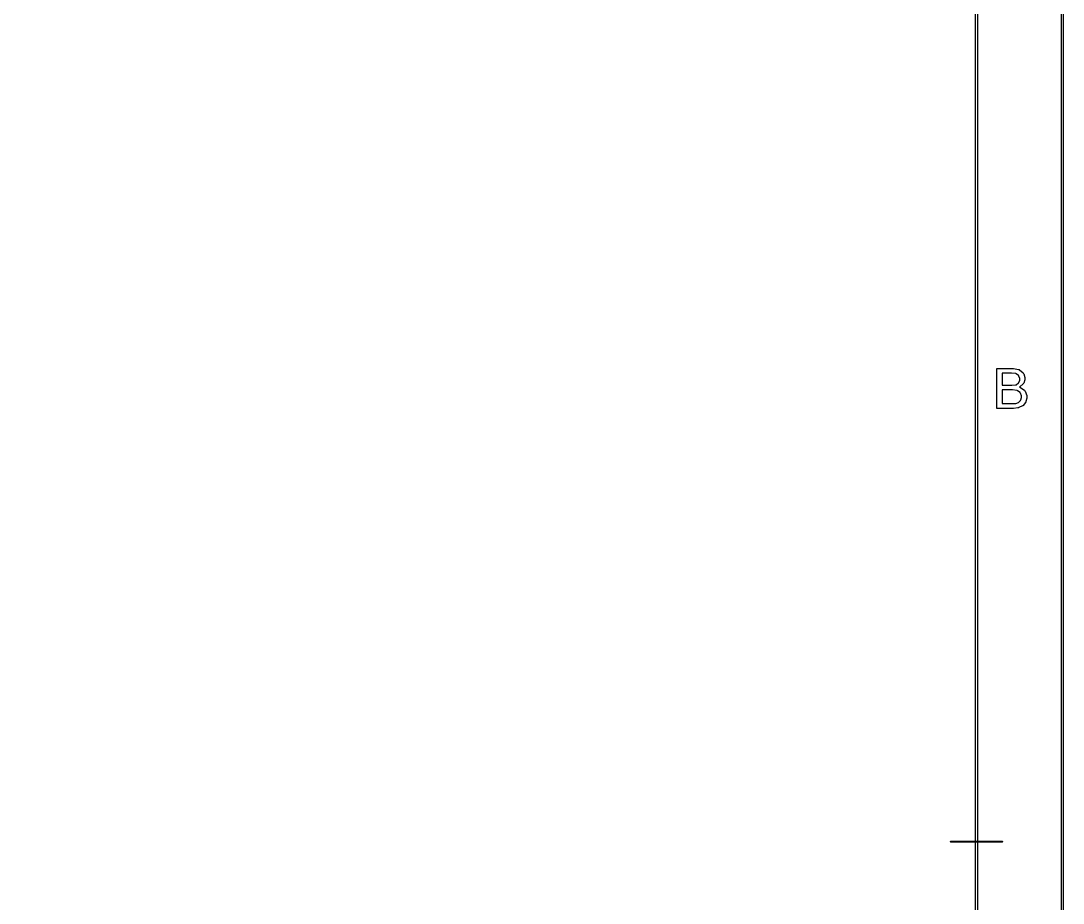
# Model space of a CAD drawing. Header units: inches. Extents: x 0.54 to 10.46, y 0.74 to 7.76.
# Drawn here: x 8.434 to 10.465, y 2.459 to 4.179 of the extents above; entities that cross this region are included whole.
import ezdxf

# ---------------------------------------------------------------- set-up
doc = ezdxf.new("R2010")
doc.units = ezdxf.units.IN
doc.header["$MEASUREMENT"] = 0

# ---------------------------------------------------------------- blocks, each defined once
blk = doc.blocks.new('block 2')
at = {"color": 7, "lineweight": 25, "true_color": 0xffffff}
blk.add_lwpolyline([(0.8729, 0.9096), (10.2943, 0.9096), (10.2943, 7.5904), (0.8729, 7.5904), (0.8729, 0.9096)], dxfattribs=at)
blk = doc.blocks.new('block 3')
at = {"color": 7, "lineweight": 25, "true_color": 0xffffff}
blk.add_lwpolyline([(10.296, 0.9061), (0.8712, 0.9061), (0.8707, 0.9061), (0.8694, 0.9074), (0.8694, 0.9078), (0.8694, 7.5922), (0.8694, 7.5926), (0.8707, 7.5939), (0.8712, 7.5939), (10.296, 7.5939), (10.2964, 7.5939), (10.2977, 7.5926), (10.2977, 7.5922), (10.2977, 0.9078), (10.2977, 0.9074), (10.2964, 0.9061), (10.296, 0.9061)], dxfattribs=at)
blk = doc.blocks.new('block 4')
at = {"color": 7, "lineweight": 25, "true_color": 0xffffff}
blk.add_lwpolyline([(10.3461, 2.5782), (10.2458, 2.5782), (10.2457, 2.5782), (10.2452, 2.5788), (10.2452, 2.5789), (10.2452, 2.5792), (10.2457, 2.5796), (10.2458, 2.5796), (10.3461, 2.5796), (10.3463, 2.5796), (10.3468, 2.5792), (10.3468, 2.5789), (10.3468, 2.5788), (10.3463, 2.5782), (10.3461, 2.5782)], dxfattribs=at)
blk = doc.blocks.new('block 46')
at = {"color": 7, "lineweight": 25, "true_color": 0xffffff}
blk.add_lwpolyline([(10.3457, 3.4328), (10.3651, 3.4328), (10.3668, 3.4328), (10.3717, 3.4331), (10.3721, 3.4332), (10.3727, 3.4333), (10.3776, 3.4351), (10.378, 3.4353), (10.3784, 3.4355), (10.3817, 3.4392), (10.3819, 3.4396), (10.3822, 3.4401), (10.3835, 3.4447), (10.3835, 3.4462), (10.3835, 3.4481), (10.3816, 3.4532), (10.3813, 3.4537), (10.3809, 3.4543), (10.3758, 3.458), (10.3751, 3.4582), (10.3744, 3.4584), (10.3664, 3.4595), (10.3637, 3.4595), (10.3457, 3.4595), (10.3457, 3.4328)], dxfattribs=at)
blk = doc.blocks.new('block 47')
at = {"color": 7, "lineweight": 25, "true_color": 0xffffff}
blk.add_lwpolyline([(10.3457, 3.4688), (10.3625, 3.4688), (10.365, 3.4688), (10.3718, 3.4695), (10.3723, 3.4696), (10.373, 3.4698), (10.3779, 3.4731), (10.3783, 3.4735), (10.3786, 3.474), (10.3803, 3.4787), (10.3803, 3.4803), (10.3803, 3.482), (10.3787, 3.4866), (10.3784, 3.4871), (10.3781, 3.4876), (10.3736, 3.491), (10.3731, 3.4912), (10.3725, 3.4914), (10.364, 3.4922), (10.3613, 3.4922), (10.3457, 3.4922), (10.3457, 3.4688)], dxfattribs=at)
blk = doc.blocks.new('block 48')
at = {"color": 7, "lineweight": 25, "true_color": 0xffffff}
blk.add_lwpolyline([(10.3354, 3.4236), (10.3354, 3.5014), (10.3646, 3.5014), (10.3682, 3.5014), (10.378, 3.4995), (10.3789, 3.4991), (10.3798, 3.4987), (10.3868, 3.4926), (10.3874, 3.4918), (10.3879, 3.491), (10.3904, 3.4839), (10.3904, 3.4815), (10.3904, 3.4792), (10.3881, 3.4729), (10.3877, 3.4721), (10.3872, 3.4714), (10.3804, 3.4655), (10.3796, 3.465), (10.3807, 3.4647), (10.3898, 3.4588), (10.3904, 3.458), (10.391, 3.4571), (10.3942, 3.4489), (10.3942, 3.4462), (10.3942, 3.4436), (10.3923, 3.4368), (10.3919, 3.436), (10.3915, 3.4352), (10.3867, 3.4292), (10.3862, 3.4288), (10.3856, 3.4283), (10.3785, 3.4251), (10.3777, 3.4249), (10.3768, 3.4247), (10.368, 3.4236), (10.3651, 3.4236), (10.3354, 3.4236)], dxfattribs=at)
blk = doc.blocks.new('block 52')
at = {"color": 7, "lineweight": 25, "true_color": 0xffffff}
blk.add_lwpolyline([(0.5387, 0.7425), (10.4614, 0.7425), (10.4614, 7.7575), (0.5387, 7.7575), (0.5387, 0.7425)], dxfattribs=at)
blk = doc.blocks.new('block 53')
at = {"color": 7, "lineweight": 25, "true_color": 0xffffff}
blk.add_lwpolyline([(10.4631, 0.739), (0.5369, 0.739), (0.5365, 0.739), (0.5352, 0.7403), (0.5352, 0.7407), (0.5352, 7.7593), (0.5352, 7.7597), (0.5365, 7.761), (0.5369, 7.761), (10.4631, 7.761), (10.4635, 7.761), (10.4648, 7.7597), (10.4648, 7.7593), (10.4648, 0.7407), (10.4648, 0.7403), (10.4635, 0.739), (10.4631, 0.739)], dxfattribs=at)

msp = doc.modelspace()

# ---------------------------------------------------------------- block references
for name in ['block 53', 'block 52', 'block 3', 'block 2', 'block 48', 'block 47', 'block 46', 'block 4']:
    msp.add_blockref(name, (0, 0))

doc.saveas('drawing.dxf')
